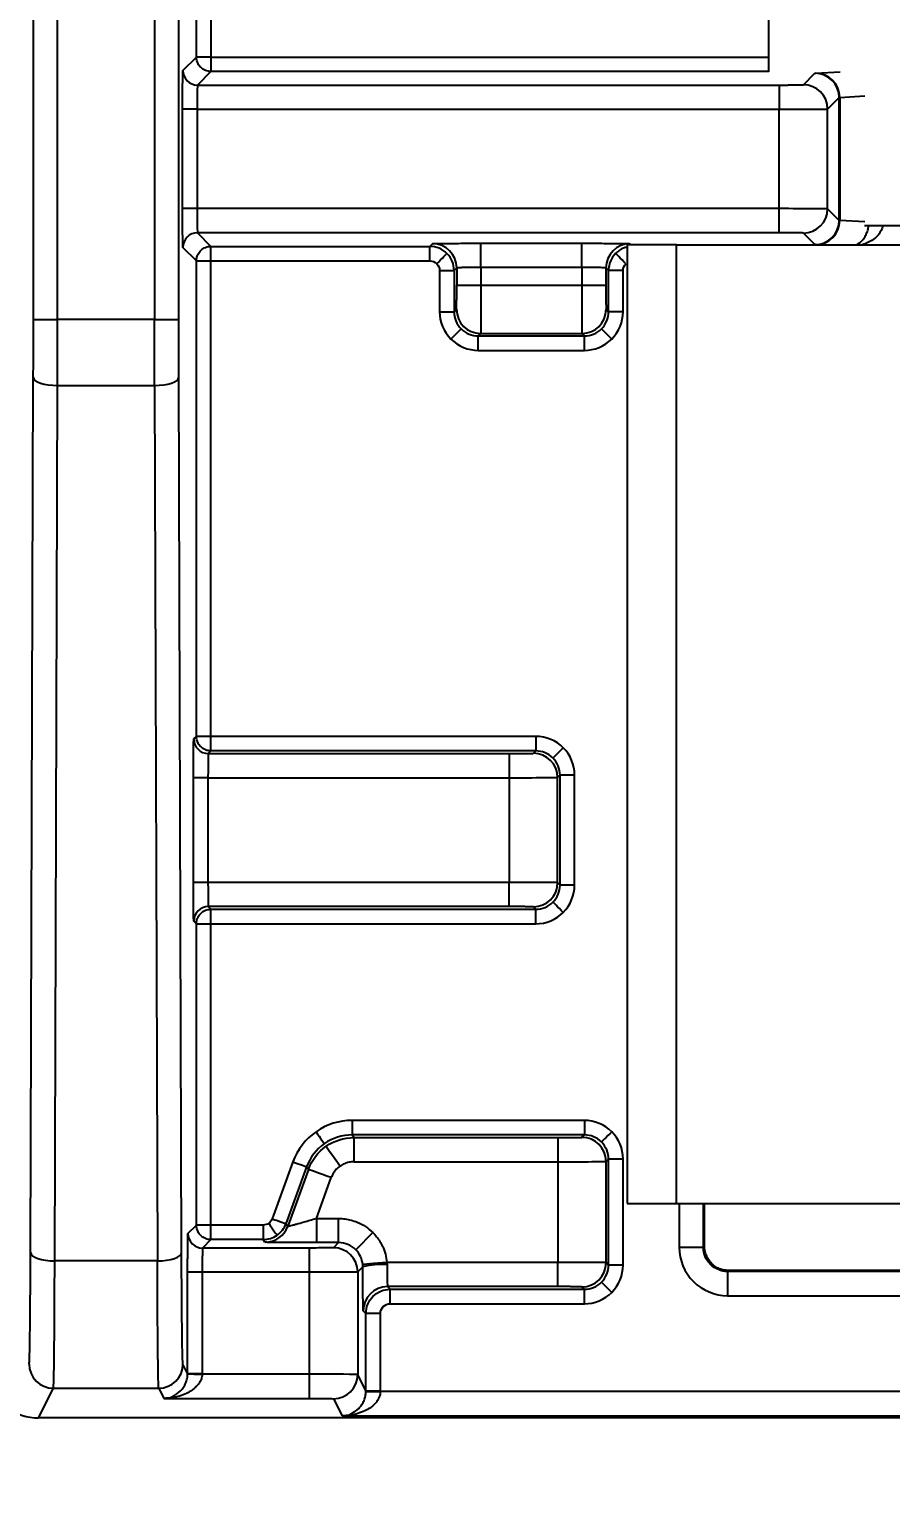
# Model space of a CAD drawing. Header units: inches. Extents: x 897.4 to 914.4, y -8.5 to 2.5.
# Drawn here: x 902.422 to 902.772, y -1.796 to -1.196 of the extents above; entities that cross this region are included whole.
import ezdxf

# ---------------------------------------------------------------- set-up
doc = ezdxf.new("R2010")
doc.units = ezdxf.units.IN
doc.header["$LTSCALE"] = 4
doc.header["$MEASUREMENT"] = 0
doc.layers.get('0').update_dxf_attribs({"linetype": 'CONTINUOUS'})
doc.layers.get('DEFPOINTS').update_dxf_attribs({"linetype": 'CONTINUOUS'})
doc.layers.add('DIMENSIONS', color=140, linetype='CONTINUOUS')
doc.styles.get("Standard").update_dxf_attribs({"font": 'romans.shx'})
doc.dimstyles.get("Standard").update_dxf_attribs({"dimtxt": 0.15, "dimasz": 0.18, "dimexe": 0.0625, "dimexo": 0.125, "dimgap": 0.0625, "dimtad": 0, "dimtih": 1, "dimtoh": 1, "dimzin": 0, "dimdsep": 46, "dimtxsty": 'Standard', "dimcen": 0.09, "dimadec": 0, "dimazin": 0, "dimtfac": 1, "dimtofl": 0, "dimtmove": 0, "dimatfit": 3, "dimfxl": 1, "dimtolj": 1, "dimtzin": 0, "dimarcsym": 0})

# ---------------------------------------------------------------- blocks, each defined once
blk = doc.blocks.new('*D8')
at = {"layer": 'DEFPOINTS', "color": 0}
for p in [(904.34103, -1.3197), (901.40848, -1.3252), (904.34103, -3.02097)]:
    blk.add_point(p, dxfattribs=at)
at = {"layer": 'DIMENSIONS', "color": 0, "lineweight": -2}
for p, q in [((904.34103, -1.4447), (904.34103, -3.08347)), ((901.40848, -1.4502), (901.40848, -3.08347)), ((901.58848, -3.02097), (902.40511, -3.02097)), ((904.16103, -3.02097), (903.3444, -3.02097))]:
    blk.add_line(p, q, dxfattribs=at)
at = {"layer": 'DIMENSIONS', "color": 0}
for points in [[(901.58848, -2.99097), (901.58848, -3.05097), (901.40848, -3.02097)], [(904.16103, -2.99097), (904.16103, -3.05097), (904.34103, -3.02097)]]:
    blk.add_solid(points, dxfattribs=at)
at = {"layer": 'DIMENSIONS', "color": 0, "insert": (902.87475, -3.02097), "char_height": 0.15, "attachment_point": 5}
blk.add_mtext('\\A1;2.93\\P [74.5]', dxfattribs=at)
blk = doc.blocks.new('*D13')
at = {"layer": 'DEFPOINTS', "color": 0}
for p in [(901.68601, -0.17773), (902.1819, -0.17773), (901.68601, -2.29483)]:
    blk.add_point(p, dxfattribs=at)
at = {"layer": 'DIMENSIONS', "color": 0, "lineweight": -2}
for p, q in [((901.68601, -0.30273), (901.68601, -2.35733)), ((902.1819, -0.30273), (902.1819, -2.35733)), ((901.86601, -2.29483), (902.0019, -2.29483)), ((902.1819, -2.29483), (902.3619, -2.29483))]:
    blk.add_line(p, q, dxfattribs=at)
at = {"layer": 'DIMENSIONS', "color": 0}
for points in [[(901.86601, -2.26483), (901.86601, -2.32483), (901.68601, -2.29483)], [(902.0019, -2.26483), (902.0019, -2.32483), (902.1819, -2.29483)]]:
    blk.add_solid(points, dxfattribs=at)
at = {"layer": 'DIMENSIONS', "color": 0, "insert": (902.83154, -2.29483), "char_height": 0.15, "attachment_point": 5}
blk.add_mtext('\\A1;0.50\\P [12.6]', dxfattribs=at)

msp = doc.modelspace()

# ---------------------------------------------------------------- linework, layer by layer
for p, q in [((902.42361, -1.31346), (902.42361, -0.69583)), ((902.43345, -1.31346), (902.43345, -0.69583)), ((902.47284, -0.69583), (902.47284, -1.31346)), ((902.48268, -1.31346), (902.48268, -0.69583)), ((902.48988, -1.20674), (902.48988, -1.03554)), ((902.49579, -1.03554), (902.49579, -1.20674)), ((902.72263, -1.21273), (902.72263, -1.18403)), ((902.4844, -1.21222), (902.48988, -1.20674)), ((902.49579, -1.20674), (902.48988, -1.20674)), ((902.49579, -1.20674), (902.49579, -1.21264)), ((902.49579, -1.20674), (902.72263, -1.20674)), ((902.49579, -1.21264), (902.4903, -1.21813)), ((902.72263, -1.21264), (902.49579, -1.21264)), ((902.74167, -1.21331), (902.75162, -1.21273)), ((902.4903, -1.21813), (902.7268, -1.21813)), ((902.7268, -1.21813), (902.7268, -1.22797)), ((902.73665, -1.21804), (902.74134, -1.21335)), ((902.74649, -1.22789), (902.75118, -1.22319)), ((902.75118, -1.27321), (902.75118, -1.22319)), ((902.7514, -1.22315), (902.76156, -1.22256)), ((902.7514, -1.22315), (902.7514, -1.27325)), ((902.48426, -1.26843), (902.48426, -1.22797)), ((902.49016, -1.22797), (902.48426, -1.22797)), ((902.49016, -1.22797), (902.49016, -1.26843)), ((902.49016, -1.22797), (902.7268, -1.22797)), ((902.7268, -1.26843), (902.7268, -1.22797)), ((902.74649, -1.26851), (902.74649, -1.22789)), ((902.49016, -1.26843), (902.48426, -1.26843)), ((902.7268, -1.26843), (902.49016, -1.26843)), ((902.7268, -1.27827), (902.7268, -1.26843)), ((902.75118, -1.27321), (902.74649, -1.26851)), ((902.7268, -1.27827), (902.4903, -1.27827)), ((902.4903, -1.27827), (902.49579, -1.28376)), ((902.74134, -1.28305), (902.73665, -1.27836)), ((902.76156, -1.27384), (902.7514, -1.27325)), ((902.79291, -1.27537), (902.76144, -1.27537)), ((902.48988, -1.28966), (902.4844, -1.28418)), ((902.49579, -1.28376), (902.58479, -1.28376)), ((902.49579, -1.28966), (902.49579, -1.28376)), ((902.58479, -1.28376), (902.58586, -1.28269)), ((902.58479, -1.28966), (902.58479, -1.28376)), ((902.60554, -1.28252), (902.64651, -1.28252)), ((902.60554, -1.29236), (902.60554, -1.28252)), ((902.64651, -1.29236), (902.64651, -1.28252)), ((902.66493, -1.28312), (902.66493, -1.67312)), ((902.68501, -1.28312), (902.66493, -1.28312)), ((902.6662, -1.28269), (902.66663, -1.28312)), ((902.68501, -1.67312), (902.68501, -1.28312)), ((902.68501, -1.28312), (903.10986, -1.28312)), ((902.74225, -1.28312), (902.74167, -1.28309)), ((902.48988, -1.48312), (902.48988, -1.28966)), ((902.48988, -1.28966), (902.49579, -1.28966)), ((902.49579, -1.28966), (902.58479, -1.28966)), ((902.49579, -1.48312), (902.49579, -1.28966)), ((902.58873, -1.2936), (902.58873, -1.31035)), ((902.58873, -1.2936), (902.59463, -1.2936)), ((902.5957, -1.29253), (902.59463, -1.2936)), ((902.59463, -1.2936), (902.59463, -1.31035)), ((902.5957, -1.29253), (902.5957, -1.29953)), ((902.64651, -1.29236), (902.60554, -1.29236)), ((902.60554, -1.29236), (902.60554, -1.29953)), ((902.64651, -1.29236), (902.64651, -1.29953)), ((902.65636, -1.29253), (902.65636, -1.29953)), ((902.65742, -1.2936), (902.65636, -1.29253)), ((902.65742, -1.31035), (902.65742, -1.2936)), ((902.66333, -1.2936), (902.65742, -1.2936)), ((902.66333, -1.31035), (902.66333, -1.2936)), ((902.5957, -1.29953), (902.60554, -1.29953)), ((902.60554, -1.29953), (902.64651, -1.29953)), ((902.64651, -1.29953), (902.65636, -1.29953)), ((902.42361, -1.31346), (902.43345, -1.31346)), ((902.47284, -1.31346), (902.43345, -1.31346)), ((902.47284, -1.31346), (902.48268, -1.31346)), ((902.58873, -1.31035), (902.59463, -1.31035)), ((902.59463, -1.31035), (902.59561, -1.30937)), ((902.65644, -1.30937), (902.65742, -1.31035)), ((902.66333, -1.31035), (902.65742, -1.31035)), ((902.60447, -1.3202), (902.60546, -1.31922)), ((902.60447, -1.3202), (902.64758, -1.3202)), ((902.60447, -1.3261), (902.60447, -1.3202)), ((902.60546, -1.31922), (902.6466, -1.31922)), ((902.6466, -1.31922), (902.64758, -1.3202)), ((902.64758, -1.3261), (902.64758, -1.3202)), ((902.60447, -1.3261), (902.64758, -1.3261)), ((902.42244, -1.69312), (902.42357, -1.33701)), ((902.48384, -1.69312), (902.48271, -1.33701)), ((902.43228, -1.69649), (902.43341, -1.34037)), ((902.43341, -1.34037), (902.47287, -1.34037)), ((902.47287, -1.34037), (902.474, -1.69649)), ((902.48881, -1.48418), (902.48988, -1.48312)), ((902.49579, -1.48312), (902.48988, -1.48312)), ((902.49579, -1.48902), (902.49579, -1.48312)), ((902.62787, -1.48312), (902.49579, -1.48312)), ((902.62787, -1.48312), (902.62787, -1.48902)), ((902.49579, -1.48902), (902.49472, -1.49009)), ((902.62787, -1.48902), (902.49579, -1.48902)), ((902.62689, -1.49), (902.62787, -1.48902)), ((902.49472, -1.49009), (902.61705, -1.49009)), ((902.61705, -1.49009), (902.61705, -1.49993)), ((902.48868, -1.54253), (902.48868, -1.49993)), ((902.49458, -1.49993), (902.48868, -1.49993)), ((902.49458, -1.49993), (902.49458, -1.54253)), ((902.49458, -1.49993), (902.61705, -1.49993)), ((902.61705, -1.49993), (902.61705, -1.54253)), ((902.63673, -1.49985), (902.63771, -1.49886)), ((902.63673, -1.54262), (902.63673, -1.49985)), ((902.63771, -1.5436), (902.63771, -1.49886)), ((902.64362, -1.49886), (902.63771, -1.49886)), ((902.64362, -1.5436), (902.64362, -1.49886)), ((902.49458, -1.54253), (902.48868, -1.54253)), ((902.61705, -1.54253), (902.49458, -1.54253)), ((902.61705, -1.55237), (902.61705, -1.54253)), ((902.63771, -1.5436), (902.63673, -1.54262)), ((902.64362, -1.5436), (902.63771, -1.5436)), ((902.61705, -1.55237), (902.49472, -1.55237)), ((902.49472, -1.55237), (902.49579, -1.55344)), ((902.49579, -1.55344), (902.62787, -1.55344)), ((902.49579, -1.55935), (902.49579, -1.55344)), ((902.62787, -1.55344), (902.62689, -1.55246)), ((902.62787, -1.55935), (902.62787, -1.55344)), ((902.48988, -1.55935), (902.48881, -1.55828)), ((902.48988, -1.68194), (902.48988, -1.55935)), ((902.48988, -1.55935), (902.49579, -1.55935)), ((902.49579, -1.55935), (902.62787, -1.55935)), ((902.49579, -1.68194), (902.49579, -1.55935)), ((902.55318, -1.63935), (902.55318, -1.64525)), ((902.64758, -1.63935), (902.55318, -1.63935)), ((902.64758, -1.63935), (902.64758, -1.64525)), ((902.55318, -1.64525), (902.55393, -1.64632)), ((902.64758, -1.64525), (902.55318, -1.64525)), ((902.55393, -1.64632), (902.63676, -1.64632)), ((902.55393, -1.64632), (902.55393, -1.65616)), ((902.63676, -1.64632), (902.63676, -1.65616)), ((902.6466, -1.64623), (902.64758, -1.64525)), ((902.52914, -1.65618), (902.52071, -1.67935)), ((902.55393, -1.65616), (902.63676, -1.65616)), ((902.63676, -1.65616), (902.63676, -1.69713)), ((902.65644, -1.65608), (902.65742, -1.65509)), ((902.65644, -1.69722), (902.65644, -1.65608)), ((902.65742, -1.6982), (902.65742, -1.65509)), ((902.66333, -1.65509), (902.65742, -1.65509)), ((902.66333, -1.6982), (902.66333, -1.65509)), ((902.53469, -1.6582), (902.52626, -1.68137)), ((902.53543, -1.65927), (902.527, -1.68243)), ((902.53469, -1.6582), (902.53543, -1.65927)), ((902.53864, -1.67924), (902.54468, -1.66264)), ((902.66493, -1.67312), (902.68501, -1.67312)), ((902.68501, -1.67312), (903.10986, -1.67312)), ((902.68615, -1.67312), (902.68615, -1.69098)), ((902.69599, -1.69098), (902.69599, -1.67312)), ((902.69642, -1.69055), (902.69642, -1.67312)), ((902.53864, -1.67924), (902.53864, -1.68908)), ((902.53864, -1.67924), (902.5477, -1.67924)), ((902.5477, -1.68908), (902.5477, -1.67924)), ((902.48646, -1.68536), (902.48988, -1.68194)), ((902.49579, -1.68194), (902.48988, -1.68194)), ((902.49579, -1.68784), (902.49579, -1.68194)), ((902.51701, -1.68194), (902.49579, -1.68194)), ((902.51701, -1.68194), (902.51701, -1.68784)), ((902.52626, -1.68137), (902.527, -1.68243)), ((902.56162, -1.685), (902.55466, -1.69196)), ((902.49579, -1.68784), (902.49236, -1.69126)), ((902.53576, -1.69126), (902.49236, -1.69126)), ((902.51701, -1.68784), (902.49579, -1.68784)), ((902.51775, -1.68891), (902.51701, -1.68784)), ((902.51776, -1.68891), (902.51775, -1.68891)), ((902.53576, -1.69126), (902.53576, -1.70111)), ((902.5477, -1.68908), (902.53864, -1.68908)), ((902.5477, -1.68908), (902.5456, -1.69118)), ((902.68615, -1.69098), (902.69599, -1.69098)), ((902.69599, -1.69098), (902.69642, -1.69055)), ((902.474, -1.69649), (902.43228, -1.69649)), ((902.55754, -1.69892), (902.55544, -1.70102)), ((902.63676, -1.69713), (902.5673, -1.69713)), ((902.63676, -1.70698), (902.63676, -1.69713)), ((902.65742, -1.6982), (902.65644, -1.69722)), ((902.66333, -1.6982), (902.65742, -1.6982)), ((902.48632, -1.74231), (902.48632, -1.70111)), ((902.49223, -1.70111), (902.48632, -1.70111)), ((902.49223, -1.70111), (902.49223, -1.74231)), ((902.53576, -1.70111), (902.49223, -1.70111)), ((902.53576, -1.70111), (902.53576, -1.74258)), ((902.55544, -1.70102), (902.55544, -1.74275)), ((902.70626, -1.70039), (902.70583, -1.70082)), ((902.70583, -1.70082), (902.70583, -1.71067)), ((903.08195, -1.70082), (902.70583, -1.70082)), ((903.08152, -1.70039), (902.70626, -1.70039)), ((902.63676, -1.70698), (902.56755, -1.70698)), ((902.56755, -1.70698), (902.56862, -1.70804)), ((902.56862, -1.70804), (902.64758, -1.70804)), ((902.56862, -1.71395), (902.56862, -1.70804)), ((902.64758, -1.70804), (902.6466, -1.70706)), ((902.64758, -1.71395), (902.64758, -1.70804)), ((902.70583, -1.71067), (903.08195, -1.71067)), ((902.55878, -1.71788), (902.55771, -1.71682)), ((902.56862, -1.71395), (902.64758, -1.71395)), ((902.55878, -1.74943), (902.55878, -1.71788)), ((902.56468, -1.71788), (902.55878, -1.71788)), ((902.56468, -1.74943), (902.56468, -1.71788)), ((902.48632, -1.74231), (902.4844, -1.73847)), ((902.48632, -1.74231), (902.49223, -1.74231)), ((902.49223, -1.74231), (902.49222, -1.74258)), ((902.53576, -1.74258), (902.49222, -1.74258)), ((902.53576, -1.74258), (902.53576, -1.75242)), ((902.55878, -1.74943), (902.55544, -1.74275)), ((902.42568, -1.76041), (902.43173, -1.74831)), ((902.43173, -1.74831), (902.47456, -1.74831)), ((902.47456, -1.74831), (902.47661, -1.75242)), ((902.47661, -1.75242), (902.53576, -1.75242)), ((902.5456, -1.75259), (902.54907, -1.75954)), ((902.55878, -1.74943), (902.56468, -1.74943)), ((902.56468, -1.7497), (902.56468, -1.74943)), ((903.2231, -1.7497), (902.56468, -1.7497)), ((903.3621, -1.76041), (902.42568, -1.76041)), ((902.54907, -1.75954), (903.23871, -1.75954))]:
    msp.add_line(p, q)
at = {"flags": 128}
for points in [[(902.58757, -1.29081), (902.58838, -1.29001), (902.58916, -1.28923), (902.58988, -1.28851), (902.59051, -1.28788), (902.59103, -1.28736), (902.59142, -1.28697), (902.59166, -1.28673), (902.59175, -1.28664)], [(902.66448, -1.29081), (902.66367, -1.29001), (902.6629, -1.28923), (902.66218, -1.28851), (902.66155, -1.28788), (902.66103, -1.28736), (902.66064, -1.28697), (902.66039, -1.28673), (902.66031, -1.28664)], [(902.59334, -1.32149), (902.59415, -1.32068), (902.59493, -1.3199), (902.59564, -1.31919), (902.59627, -1.31856), (902.59679, -1.31804), (902.59718, -1.31765), (902.59743, -1.3174), (902.59751, -1.31731)], [(902.65872, -1.32149), (902.65791, -1.32068), (902.65713, -1.3199), (902.65641, -1.31919), (902.65578, -1.31856), (902.65526, -1.31804), (902.65487, -1.31765), (902.65463, -1.3174), (902.65454, -1.31731)], [(902.42357, -1.33701), (902.42378, -1.33766), (902.42435, -1.33829), (902.42526, -1.33887), (902.42648, -1.33938), (902.42797, -1.33979), (902.42967, -1.34011), (902.4315, -1.3403), (902.43341, -1.34037)], [(902.47287, -1.34037), (902.47478, -1.3403), (902.47662, -1.34011), (902.47831, -1.33979), (902.4798, -1.33938), (902.48103, -1.33887), (902.48194, -1.33829), (902.48251, -1.33766), (902.48271, -1.33701)], [(902.63901, -1.48773), (902.6382, -1.48854), (902.63742, -1.48932), (902.6367, -1.49003), (902.63607, -1.49066), (902.63555, -1.49118), (902.63516, -1.49157), (902.63492, -1.49182), (902.63483, -1.49191)], [(902.63901, -1.55473), (902.6382, -1.55393), (902.63742, -1.55315), (902.6367, -1.55243), (902.63607, -1.5518), (902.63555, -1.55128), (902.63516, -1.55089), (902.63492, -1.55065), (902.63483, -1.55056)], [(902.5385, -1.64397), (902.53916, -1.64491), (902.53979, -1.64581), (902.54038, -1.64665), (902.54089, -1.64738), (902.54131, -1.64798), (902.54162, -1.64843), (902.54182, -1.64871), (902.54189, -1.64881)], [(902.65872, -1.64396), (902.65791, -1.64477), (902.65713, -1.64555), (902.65641, -1.64626), (902.65578, -1.64689), (902.65526, -1.64741), (902.65487, -1.6478), (902.65463, -1.64805), (902.65454, -1.64813)], [(902.54264, -1.64988), (902.54276, -1.65005), (902.54309, -1.65052), (902.54361, -1.65127), (902.54431, -1.65227), (902.54517, -1.65349), (902.54614, -1.65487), (902.54719, -1.65638), (902.54828, -1.65794)], [(902.52914, -1.65618), (902.53021, -1.65658), (902.53125, -1.65695), (902.5322, -1.6573), (902.53304, -1.65761), (902.53373, -1.65786), (902.53425, -1.65805), (902.53457, -1.65816), (902.53469, -1.6582)], [(902.54468, -1.66264), (902.54289, -1.66198), (902.54116, -1.66136), (902.53957, -1.66078), (902.53817, -1.66027), (902.53702, -1.65985), (902.53616, -1.65953), (902.53562, -1.65934), (902.53543, -1.65927)], [(902.51926, -1.68122), (902.51992, -1.68216), (902.52055, -1.68306), (902.52114, -1.6839), (902.52165, -1.68463), (902.52207, -1.68523), (902.52238, -1.68568), (902.52258, -1.68596), (902.52265, -1.68606)], [(902.52071, -1.67935), (902.52178, -1.67974), (902.52282, -1.68011), (902.52377, -1.68046), (902.52461, -1.68077), (902.5253, -1.68102), (902.52582, -1.68121), (902.52614, -1.68132), (902.52626, -1.68137)], [(902.42244, -1.69312), (902.42265, -1.69378), (902.42321, -1.6944), (902.42413, -1.69498), (902.42535, -1.69549), (902.42684, -1.69591), (902.42854, -1.69622), (902.43037, -1.69642), (902.43228, -1.69649)], [(902.474, -1.69649), (902.47591, -1.69642), (902.47775, -1.69622), (902.47944, -1.69591), (902.48093, -1.69549), (902.48216, -1.69498), (902.48307, -1.6944), (902.48364, -1.69378), (902.48384, -1.69312)], [(902.5673, -1.69713), (902.5654, -1.69731), (902.56357, -1.69747), (902.56189, -1.69763), (902.5604, -1.69776), (902.55918, -1.69787), (902.55827, -1.69796), (902.5577, -1.69801), (902.5575, -1.69803)], [(902.65872, -1.70934), (902.65791, -1.70853), (902.65713, -1.70775), (902.65641, -1.70703), (902.65578, -1.7064), (902.65526, -1.70588), (902.65487, -1.70549), (902.65463, -1.70525), (902.65454, -1.70516)], [(902.48632, -1.74248), (902.48644, -1.74248), (902.48678, -1.74249), (902.48733, -1.7425), (902.48807, -1.74251), (902.48896, -1.74253), (902.48998, -1.74254), (902.49108, -1.74256), (902.49222, -1.74258)], [(902.55878, -1.7496), (902.5589, -1.7496), (902.55924, -1.74961), (902.55979, -1.74962), (902.56052, -1.74963), (902.56142, -1.74965), (902.56243, -1.74966), (902.56354, -1.74968), (902.56468, -1.7497)]]:
    msp.add_lwpolyline(points, dxfattribs=at)
for centre, radius, start, end in [((902.4903, -1.21222), 0.00591, 180.00435, 269.99565), ((902.73665, -1.22789), 0.00984, 0.00513, 89.99487), ((902.74134, -1.22319), 0.00984, 0.00522, 89.99456), ((902.7416, -1.22312), 0.0098, 359.77125, 89.59387), ((902.73665, -1.26851), 0.00984, 270.00556, 359.99444), ((902.4903, -1.28418), 0.00591, 90.00435, 179.99565), ((902.74134, -1.27321), 0.00984, 270.00561, 359.9946), ((902.7416, -1.27329), 0.0098, 270.40613, 0.22918), ((902.58586, -1.29253), 0.00984, 0.00544, 89.99435), ((902.6662, -1.29253), 0.00984, 90.00544, 179.99478), ((902.60546, -1.30937), 0.00984, 180.00498, 269.99523), ((902.6466, -1.30937), 0.00984, 270.00498, 359.99481), ((902.49472, -1.48418), 0.00591, 180.00577, 269.99494), ((902.62689, -1.49985), 0.00984, 0.00544, 89.99456), ((902.62689, -1.54262), 0.00984, 270.00477, 359.99481), ((902.49472, -1.55828), 0.00591, 90.00577, 179.99423), ((902.6466, -1.65608), 0.00984, 0.00519, 89.99502), ((902.49236, -1.68536), 0.00591, 180.00507, 269.99493), ((902.51775, -1.67906), 0.00984, 270.00286, 339.99685), ((902.51776, -1.67907), 0.00984, 270.01845, 340.00516), ((902.5456, -1.70102), 0.00984, 0.00486, 89.99514), ((902.56499, -1.72639), 0.02846, 85.18422, 105.17996), ((902.6466, -1.69722), 0.00984, 270.00522, 359.99499), ((902.56755, -1.71682), 0.00984, 90.00477, 179.99523), ((902.43173, -1.73846), 0.00984, 180.01349, 269.99291), ((902.47456, -1.73846), 0.00984, 270.00709, 359.98651), ((902.5456, -1.74275), 0.00984, 270.00709, 359.98694)]:
    msp.add_arc(centre, radius, start, end)
msp.add_ellipse((902.42322, -1.75548), major_axis=(0.01012, -0.00152), ratio=0.462497, start_param=3.718444, end_param=5.026646)
for points, knots in [([(902.49579, -1.21264), (902.49569, -1.21264), (902.49551, -1.21264), (902.49515, -1.21261), (902.49451, -1.21253), (902.49319, -1.21215), (902.49168, -1.21114), (902.49023, -1.20924), (902.49001, -1.20769), (902.48988, -1.20674)], [0, 0, 0, 0, 0.032671, 0.057605, 0.117135, 0.241141, 0.500843, 0.6945, 1, 1, 1, 1]), ([(902.48426, -1.22797), (902.48426, -1.22732), (902.48426, -1.22601), (902.48426, -1.22408), (902.48427, -1.2208), (902.48429, -1.21749), (902.48432, -1.21477), (902.48434, -1.21332), (902.48437, -1.2124), (902.48439, -1.21228), (902.4844, -1.21222)], [0, 0, 0, 0, 0.07974, 0.159515, 0.240566, 0.49938, 0.627973, 0.759565, 0.879058, 1, 1, 1, 1]), ([(902.4903, -1.21813), (902.49028, -1.21815), (902.49026, -1.21922), (902.49021, -1.22286), (902.49019, -1.22541), (902.49016, -1.22797)], [0, 0, 0, 0, 0.5, 0.5, 1, 1, 1, 1]), ([(902.7268, -1.21813), (902.72746, -1.21813), (902.72873, -1.21813), (902.73058, -1.21812), (902.73227, -1.21812), (902.73378, -1.2181), (902.73506, -1.21809), (902.73596, -1.21808), (902.73654, -1.21806), (902.73661, -1.21805), (902.73665, -1.21804)], [0, 0, 0, 0, 0.12697, 0.249353, 0.372143, 0.500287, 0.628647, 0.76, 0.879277, 1, 1, 1, 1]), ([(902.74134, -1.21335), (902.74136, -1.21334), (902.7414, -1.21333), (902.74158, -1.21332), (902.74167, -1.21331)], [0, 0, 0, 0, 0.5, 1, 1, 1, 1]), ([(902.7268, -1.22797), (902.73194, -1.22797), (902.73702, -1.22796), (902.7443, -1.22793), (902.74644, -1.22791), (902.74649, -1.22789)], [0, 0, 0, 0, 0.5, 0.5, 1, 1, 1, 1]), ([(902.4844, -1.28418), (902.48439, -1.28415), (902.48438, -1.28409), (902.48436, -1.28369), (902.48433, -1.28262), (902.4843, -1.28042), (902.48428, -1.27711), (902.48427, -1.27433), (902.48426, -1.27139), (902.48426, -1.26942), (902.48426, -1.26843)], [0, 0, 0, 0, 0.079743, 0.159521, 0.240575, 0.499392, 0.627985, 0.759573, 0.879062, 1, 1, 1, 1]), ([(902.49016, -1.26843), (902.49019, -1.27099), (902.49021, -1.27354), (902.49026, -1.27718), (902.49028, -1.27825), (902.4903, -1.27827)], [0, 0, 0, 0, 0.5, 0.5, 1, 1, 1, 1]), ([(902.74649, -1.26851), (902.74644, -1.26849), (902.7443, -1.26847), (902.73702, -1.26844), (902.73194, -1.26843), (902.7268, -1.26843)], [0, 0, 0, 0, 0.5, 0.5, 1, 1, 1, 1]), ([(902.73665, -1.27836), (902.73661, -1.27835), (902.73653, -1.27834), (902.73596, -1.27832), (902.73503, -1.27831), (902.73378, -1.2783), (902.73223, -1.27828), (902.73049, -1.27828), (902.72865, -1.27827), (902.72742, -1.27827), (902.7268, -1.27827)], [0, 0, 0, 0, 0.126975, 0.249362, 0.372154, 0.500299, 0.628658, 0.760008, 0.879281, 1, 1, 1, 1]), ([(902.75837, -1.28312), (902.75925, -1.28253), (902.76052, -1.28168), (902.76192, -1.27953), (902.76264, -1.27778), (902.76304, -1.27636), (902.7631, -1.27552), (902.76311, -1.27537)], [0, 0, 0, 0, 0.44319, 0.640434, 0.812527, 0.964289, 1, 1, 1, 1]), ([(902.76886, -1.27537), (902.76884, -1.27554), (902.76874, -1.27639), (902.76802, -1.27782), (902.76677, -1.27957), (902.76435, -1.2817), (902.76212, -1.28254), (902.76058, -1.28312)], [0, 0, 0, 0, 0.038957, 0.190728, 0.362848, 0.560122, 1, 1, 1, 1]), ([(902.48988, -1.28966), (902.48992, -1.28914), (902.48999, -1.28819), (902.49048, -1.28699), (902.49103, -1.28612), (902.49196, -1.28507), (902.4932, -1.28425), (902.49451, -1.28387), (902.49514, -1.28379), (902.4955, -1.28376), (902.49568, -1.28376), (902.49579, -1.28376)], [0, 0, 0, 0, 0.167515, 0.306819, 0.417844, 0.500535, 0.759523, 0.883187, 0.942553, 0.965773, 1, 1, 1, 1]), ([(902.58586, -1.28269), (902.58589, -1.28268), (902.58596, -1.28267), (902.58647, -1.28265), (902.58739, -1.28262), (902.58902, -1.2826), (902.59157, -1.28257), (902.59469, -1.28255), (902.59817, -1.28253), (902.60184, -1.28252), (902.6043, -1.28252), (902.60554, -1.28252)], [0, 0, 0, 0, 0.079634, 0.159304, 0.240247, 0.368664, 0.500074, 0.628491, 0.759901, 0.879227, 1, 1, 1, 1]), ([(902.64651, -1.28252), (902.64733, -1.28252), (902.64896, -1.28252), (902.65138, -1.28252), (902.65421, -1.28253), (902.65734, -1.28255), (902.66044, -1.28257), (902.66302, -1.2826), (902.66482, -1.28263), (902.66598, -1.28266), (902.66612, -1.28268), (902.6662, -1.28269)], [0, 0, 0, 0, 0.079631, 0.159298, 0.240238, 0.368653, 0.500062, 0.62848, 0.759892, 0.879223, 1, 1, 1, 1]), ([(902.66493, -1.28407), (902.66445, -1.2842), (902.66334, -1.28449), (902.66175, -1.28536), (902.66079, -1.28621), (902.66031, -1.28664)], [0, 0, 0, 0, 0.279985, 0.639991, 1, 1, 1, 1]), ([(902.74167, -1.28309), (902.74158, -1.28308), (902.7414, -1.28307), (902.74136, -1.28306), (902.74134, -1.28305)], [0, 0, 0, 0, 0.5, 1, 1, 1, 1]), ([(902.60554, -1.29236), (902.60488, -1.29236), (902.60348, -1.29236), (902.60136, -1.29238), (902.59925, -1.2924), (902.5974, -1.29244), (902.59601, -1.29248), (902.5958, -1.29251), (902.5957, -1.29253)], [0, 0, 0, 0, 0.129436, 0.273791, 0.433046, 0.607181, 0.796174, 1, 1, 1, 1]), ([(902.65636, -1.29253), (902.65632, -1.29252), (902.65623, -1.2925), (902.65568, -1.29247), (902.65488, -1.29245), (902.65387, -1.29242), (902.65272, -1.2924), (902.65148, -1.29239), (902.65021, -1.29238), (902.64894, -1.29237), (902.64771, -1.29236), (902.6469, -1.29236), (902.64651, -1.29236)], [0, 0, 0, 0, 0.12418, 0.242991, 0.356431, 0.464499, 0.567193, 0.664511, 0.756452, 0.843015, 0.924198, 1, 1, 1, 1]), ([(902.59561, -1.30937), (902.59562, -1.30934), (902.59563, -1.30926), (902.59565, -1.30868), (902.59566, -1.30776), (902.59567, -1.3065), (902.59569, -1.30496), (902.59569, -1.30322), (902.5957, -1.30138), (902.5957, -1.30015), (902.5957, -1.29953)], [0, 0, 0, 0, 0.126975, 0.249362, 0.372154, 0.500299, 0.628658, 0.760008, 0.879281, 1, 1, 1, 1]), ([(902.60554, -1.29953), (902.60553, -1.30466), (902.60551, -1.30975), (902.60548, -1.31703), (902.60547, -1.31917), (902.60546, -1.31922)], [0, 0, 0, 0, 0.5, 0.5, 1, 1, 1, 1]), ([(902.64651, -1.29953), (902.64651, -1.30467), (902.64652, -1.30975), (902.64656, -1.31703), (902.64658, -1.31917), (902.6466, -1.31922)], [0, 0, 0, 0, 0.5, 0.5, 1, 1, 1, 1]), ([(902.65636, -1.29953), (902.65636, -1.30018), (902.65636, -1.30146), (902.65636, -1.3033), (902.65637, -1.305), (902.65638, -1.3065), (902.65639, -1.30778), (902.65641, -1.30869), (902.65643, -1.30926), (902.65644, -1.30934), (902.65644, -1.30937)], [0, 0, 0, 0, 0.1269704, 0.2493532, 0.372143, 0.5002867, 0.6286471, 0.7600002, 0.8792768, 1, 1, 1, 1]), ([(902.42357, -1.33701), (902.42358, -1.33548), (902.42359, -1.33245), (902.4236, -1.32778), (902.4236, -1.32306), (902.42361, -1.31828), (902.42361, -1.31507), (902.42361, -1.31346)], [0, 0, 0, 0, 0.200983, 0.400493, 0.599508, 0.799018, 1, 1, 1, 1]), ([(902.49579, -1.48902), (902.49569, -1.48902), (902.49551, -1.48902), (902.49515, -1.48899), (902.49451, -1.48891), (902.49319, -1.48853), (902.49168, -1.48752), (902.49023, -1.48562), (902.49001, -1.48407), (902.48988, -1.48312)], [0, 0, 0, 0, 0.032671, 0.057605, 0.117135, 0.241141, 0.500843, 0.6945, 1, 1, 1, 1]), ([(902.48868, -1.49993), (902.48868, -1.49928), (902.48868, -1.49797), (902.48868, -1.49604), (902.48869, -1.49276), (902.48871, -1.48945), (902.48874, -1.48673), (902.48876, -1.48528), (902.48879, -1.48436), (902.48881, -1.48424), (902.48881, -1.48418)], [0, 0, 0, 0, 0.07974, 0.159515, 0.240566, 0.49938, 0.627973, 0.759565, 0.879058, 1, 1, 1, 1]), ([(902.49472, -1.49009), (902.4947, -1.49011), (902.49467, -1.49118), (902.49463, -1.49482), (902.49461, -1.49737), (902.49458, -1.49993)], [0, 0, 0, 0, 0.5, 0.5, 1, 1, 1, 1]), ([(902.61705, -1.49009), (902.6177, -1.49009), (902.61898, -1.49009), (902.62082, -1.49008), (902.62251, -1.49008), (902.62402, -1.49006), (902.6253, -1.49005), (902.6262, -1.49004), (902.62678, -1.49002), (902.62685, -1.49001), (902.62689, -1.49)], [0, 0, 0, 0, 0.1269704, 0.2493532, 0.372143, 0.5002867, 0.6286471, 0.7600002, 0.8792768, 1, 1, 1, 1]), ([(902.61705, -1.49993), (902.62219, -1.49993), (902.62727, -1.49992), (902.63455, -1.49989), (902.63669, -1.49987), (902.63673, -1.49985)], [0, 0, 0, 0, 0.5, 0.5, 1, 1, 1, 1]), ([(902.48881, -1.55828), (902.48881, -1.55825), (902.4888, -1.55819), (902.48878, -1.55779), (902.48875, -1.55672), (902.48872, -1.55452), (902.4887, -1.55121), (902.48869, -1.54843), (902.48868, -1.54549), (902.48868, -1.54352), (902.48868, -1.54253)], [0, 0, 0, 0, 0.079743, 0.159521, 0.240575, 0.499392, 0.627985, 0.759573, 0.879062, 1, 1, 1, 1]), ([(902.49458, -1.54253), (902.49461, -1.5451), (902.49463, -1.54764), (902.49467, -1.55128), (902.4947, -1.55235), (902.49472, -1.55237)], [0, 0, 0, 0, 0.5, 0.5, 1, 1, 1, 1]), ([(902.63673, -1.54262), (902.63669, -1.5426), (902.63455, -1.54257), (902.62727, -1.54254), (902.62219, -1.54253), (902.61705, -1.54253)], [0, 0, 0, 0, 0.5, 0.5, 1, 1, 1, 1]), ([(902.48988, -1.55935), (902.48992, -1.55883), (902.48999, -1.55788), (902.49048, -1.55667), (902.49103, -1.5558), (902.49196, -1.55475), (902.4932, -1.55394), (902.49451, -1.55356), (902.49514, -1.55347), (902.4955, -1.55345), (902.49568, -1.55344), (902.49579, -1.55344)], [0, 0, 0, 0, 0.167515, 0.306819, 0.417844, 0.500535, 0.759523, 0.883187, 0.942553, 0.965773, 1, 1, 1, 1]), ([(902.62689, -1.55246), (902.62685, -1.55245), (902.62678, -1.55244), (902.6262, -1.55243), (902.62528, -1.55241), (902.62402, -1.5524), (902.62247, -1.55239), (902.62073, -1.55238), (902.6189, -1.55238), (902.61767, -1.55238), (902.61705, -1.55237)], [0, 0, 0, 0, 0.126975, 0.249362, 0.372154, 0.500299, 0.628658, 0.760008, 0.879281, 1, 1, 1, 1]), ([(902.63676, -1.64632), (902.63741, -1.64632), (902.63869, -1.64632), (902.64053, -1.64631), (902.64222, -1.6463), (902.64373, -1.64629), (902.64501, -1.64628), (902.64591, -1.64627), (902.64649, -1.64625), (902.64656, -1.64624), (902.6466, -1.64623)], [0, 0, 0, 0, 0.12697, 0.249353, 0.372143, 0.500287, 0.628647, 0.76, 0.879277, 1, 1, 1, 1]), ([(902.55393, -1.65616), (902.55326, -1.6562), (902.55193, -1.65627), (902.54999, -1.65688), (902.54886, -1.65759), (902.54828, -1.65794)], [0, 0, 0, 0, 0.335729, 0.664276, 1, 1, 1, 1]), ([(902.63676, -1.65616), (902.6419, -1.65616), (902.64698, -1.65615), (902.65426, -1.65612), (902.6564, -1.6561), (902.65644, -1.65608)], [0, 0, 0, 0, 0.5, 0.5, 1, 1, 1, 1]), ([(902.54828, -1.65794), (902.54775, -1.65836), (902.54671, -1.65918), (902.54547, -1.66079), (902.54495, -1.66202), (902.54468, -1.66264)], [0, 0, 0, 0, 0.3357244, 0.6642712, 1, 1, 1, 1]), ([(902.527, -1.68243), (902.52704, -1.68243), (902.52712, -1.68242), (902.52757, -1.68231), (902.52827, -1.68213), (902.52925, -1.68187), (902.53094, -1.68142), (902.53401, -1.68052), (902.53693, -1.67971), (902.53864, -1.67924)], [0, 0, 0, 0, 0.085867, 0.174668, 0.267346, 0.36473, 0.467539, 0.688363, 1, 1, 1, 1]), ([(902.5477, -1.67924), (902.54856, -1.67927), (902.55027, -1.67933), (902.5528, -1.67985), (902.55565, -1.68082), (902.55873, -1.68241), (902.56065, -1.68414), (902.56162, -1.685)], [0, 0, 0, 0, 0.1665593, 0.3323359, 0.5001978, 0.7493706, 1, 1, 1, 1]), ([(902.48632, -1.70111), (902.48632, -1.70045), (902.48632, -1.69915), (902.48632, -1.69721), (902.48633, -1.69394), (902.48635, -1.69062), (902.48638, -1.6879), (902.48641, -1.68646), (902.48643, -1.68554), (902.48645, -1.68542), (902.48646, -1.68536)], [0, 0, 0, 0, 0.07974, 0.159515, 0.240566, 0.49938, 0.627973, 0.759565, 0.879058, 1, 1, 1, 1]), ([(902.49579, -1.68784), (902.49569, -1.68784), (902.49551, -1.68784), (902.49515, -1.68781), (902.49451, -1.68772), (902.49319, -1.68735), (902.49168, -1.68634), (902.49023, -1.68444), (902.49001, -1.68289), (902.48988, -1.68194)], [0, 0, 0, 0, 0.032671, 0.057605, 0.117135, 0.241141, 0.500843, 0.6945, 1, 1, 1, 1]), ([(902.56162, -1.685), (902.56214, -1.68555), (902.56317, -1.68666), (902.56447, -1.68854), (902.56574, -1.69088), (902.56683, -1.69374), (902.56714, -1.696), (902.5673, -1.69713)], [0, 0, 0, 0, 0.166438, 0.332409, 0.500147, 0.749347, 1, 1, 1, 1]), ([(902.42189, -1.73847), (902.4219, -1.7384), (902.42193, -1.73827), (902.42198, -1.73761), (902.42202, -1.7366), (902.42208, -1.73472), (902.42215, -1.73139), (902.42223, -1.72588), (902.4223, -1.71906), (902.42236, -1.71116), (902.42241, -1.70251), (902.42243, -1.69625), (902.42244, -1.69312)], [0, 0, 0, 0, 0.061204, 0.122107, 0.183041, 0.244338, 0.372086, 0.500086, 0.627833, 0.755831, 0.877854, 1, 1, 1, 1]), ([(902.4844, -1.73847), (902.48428, -1.73822), (902.48416, -1.7337), (902.48396, -1.71763), (902.48389, -1.70614), (902.48384, -1.69312)], [0, 0, 0, 0, 0.5, 0.5, 1, 1, 1, 1]), ([(902.49236, -1.69126), (902.49234, -1.69129), (902.49232, -1.69236), (902.49227, -1.696), (902.49225, -1.69854), (902.49223, -1.70111)], [0, 0, 0, 0, 0.5, 0.5, 1, 1, 1, 1]), ([(902.53864, -1.68908), (902.53778, -1.68908), (902.53606, -1.68908), (902.53351, -1.68907), (902.53055, -1.68907), (902.52726, -1.68905), (902.52398, -1.68903), (902.52124, -1.689), (902.51931, -1.68897), (902.51805, -1.68894), (902.51785, -1.68892), (902.51776, -1.68891)], [0, 0, 0, 0, 0.082167, 0.164208, 0.247236, 0.377815, 0.509926, 0.637453, 0.766435, 0.882779, 1, 1, 1, 1]), ([(902.5456, -1.69118), (902.54558, -1.6912), (902.5445, -1.69122), (902.54086, -1.69126), (902.53832, -1.69126), (902.53576, -1.69126)], [0, 0, 0, 0, 0.5, 0.5, 1, 1, 1, 1]), ([(902.68615, -1.69098), (902.68615, -1.69615), (902.68827, -1.70126), (902.69556, -1.70854), (902.70067, -1.71067), (902.70583, -1.71067)], [0, 0, 0, 0, 0.5, 0.5, 1, 1, 1, 1]), ([(902.70583, -1.70082), (902.70325, -1.70082), (902.7007, -1.69976), (902.69705, -1.69612), (902.69599, -1.69357), (902.69599, -1.69098)], [0, 0, 0, 0, 0.5, 0.5, 1, 1, 1, 1]), ([(902.70626, -1.70039), (902.70561, -1.70036), (902.70432, -1.7003), (902.70247, -1.69973), (902.70077, -1.69881), (902.69926, -1.69755), (902.69798, -1.696), (902.69708, -1.69426), (902.69652, -1.69241), (902.69645, -1.69117), (902.69642, -1.69055)], [0, 0, 0, 0, 0.127006, 0.249363, 0.372126, 0.5003, 0.628713, 0.760119, 0.879335, 1, 1, 1, 1]), ([(902.43173, -1.74831), (902.43185, -1.74803), (902.43197, -1.74286), (902.43217, -1.72449), (902.43224, -1.71136), (902.43228, -1.69649)], [0, 0, 0, 0, 0.5, 0.5, 1, 1, 1, 1]), ([(902.47456, -1.74831), (902.47454, -1.74823), (902.47451, -1.74809), (902.47447, -1.74735), (902.47443, -1.74628), (902.47439, -1.74486), (902.47436, -1.74314), (902.47432, -1.74113), (902.47429, -1.73889), (902.47426, -1.73643), (902.47423, -1.73378), (902.4742, -1.73098), (902.47417, -1.72804), (902.47415, -1.72501), (902.47412, -1.72189), (902.4741, -1.71872), (902.47408, -1.71551), (902.47407, -1.71229), (902.47405, -1.70907), (902.47403, -1.70587), (902.47402, -1.7027), (902.47401, -1.69959), (902.474, -1.69751), (902.474, -1.69649)], [0, 0, 0, 0, 0.060695, 0.120083, 0.178164, 0.234937, 0.290402, 0.34456, 0.39741, 0.448953, 0.499188, 0.548115, 0.595735, 0.642047, 0.687051, 0.730747, 0.773135, 0.814216, 0.853988, 0.892453, 0.92961, 0.965459, 1, 1, 1, 1]), ([(902.55771, -1.71682), (902.5577, -1.71679), (902.55769, -1.71672), (902.55767, -1.71627), (902.55765, -1.71544), (902.55762, -1.71399), (902.5576, -1.71172), (902.55757, -1.70892), (902.55756, -1.70576), (902.55755, -1.70239), (902.55754, -1.70008), (902.55754, -1.69892)], [0, 0, 0, 0, 0.079994, 0.160085, 0.241385, 0.369239, 0.500068, 0.62792, 0.758748, 0.878653, 1, 1, 1, 1]), ([(902.56738, -1.69803), (902.56741, -1.70043), (902.56744, -1.70274), (902.5675, -1.70601), (902.56753, -1.70696), (902.56755, -1.70698)], [0, 0, 0, 0, 0.5, 0.5, 1, 1, 1, 1]), ([(902.65644, -1.69722), (902.6564, -1.6972), (902.65426, -1.69717), (902.64698, -1.69714), (902.6419, -1.69713), (902.63676, -1.69713)], [0, 0, 0, 0, 0.5, 0.5, 1, 1, 1, 1]), ([(902.55544, -1.70102), (902.5554, -1.70104), (902.55325, -1.70105), (902.54597, -1.70108), (902.54088, -1.70109), (902.53576, -1.70111)], [0, 0, 0, 0, 0.5, 0.5, 1, 1, 1, 1]), ([(902.55878, -1.71788), (902.55878, -1.71531), (902.55984, -1.71275), (902.56348, -1.7091), (902.56604, -1.70804), (902.56862, -1.70804)], [0, 0, 0, 0, 0.5, 0.5, 1, 1, 1, 1]), ([(902.6466, -1.70706), (902.64656, -1.70706), (902.64649, -1.70704), (902.64591, -1.70703), (902.64498, -1.70701), (902.64373, -1.707), (902.64218, -1.70699), (902.64044, -1.70698), (902.63861, -1.70698), (902.63738, -1.70698), (902.63676, -1.70698)], [0, 0, 0, 0, 0.126975, 0.249362, 0.372154, 0.500299, 0.628658, 0.760008, 0.879281, 1, 1, 1, 1]), ([(902.56468, -1.71788), (902.56468, -1.71685), (902.56511, -1.71583), (902.56656, -1.71437), (902.56759, -1.71395), (902.56862, -1.71395)], [0, 0, 0, 0, 0.5, 0.5, 1, 1, 1, 1]), ([(902.49222, -1.74258), (902.49219, -1.74299), (902.49211, -1.74383), (902.49168, -1.74507), (902.49101, -1.74628), (902.49009, -1.74744), (902.48893, -1.74854), (902.48732, -1.74969), (902.48509, -1.75083), (902.48254, -1.75168), (902.47965, -1.75227), (902.47774, -1.75237), (902.47661, -1.75242)], [0, 0, 0, 0, 0.054282, 0.112043, 0.175058, 0.2447, 0.321989, 0.407674, 0.540069, 0.699698, 0.823394, 1, 1, 1, 1]), ([(902.48028, -1.75156), (902.48136, -1.75098), (902.48291, -1.75013), (902.48464, -1.748), (902.48557, -1.74627), (902.48618, -1.74441), (902.48627, -1.7431), (902.48632, -1.74248)], [0, 0, 0, 0, 0.407216, 0.589587, 0.74562, 0.880005, 1, 1, 1, 1]), ([(902.55544, -1.74275), (902.55539, -1.74271), (902.55325, -1.74266), (902.54597, -1.7426), (902.54089, -1.74258), (902.53576, -1.74258)], [0, 0, 0, 0, 0.5, 0.5, 1, 1, 1, 1]), ([(902.47661, -1.75242), (902.47782, -1.75241), (902.47908, -1.75239), (902.48024, -1.75159), (902.48028, -1.75156)], [0, 0, 0, 0, 0.962365, 1, 1, 1, 1]), ([(902.53576, -1.75242), (902.53832, -1.75242), (902.54086, -1.75244), (902.5445, -1.7525), (902.54558, -1.75255), (902.5456, -1.75259)], [0, 0, 0, 0, 0.5, 0.5, 1, 1, 1, 1]), ([(902.56468, -1.7497), (902.56464, -1.75011), (902.56457, -1.75095), (902.56413, -1.75219), (902.56347, -1.7534), (902.56255, -1.75456), (902.56139, -1.75566), (902.55977, -1.75681), (902.55755, -1.75795), (902.555, -1.7588), (902.5521, -1.75939), (902.55019, -1.75949), (902.54907, -1.75954)], [0, 0, 0, 0, 0.054282, 0.112043, 0.175058, 0.2447, 0.321989, 0.407674, 0.540069, 0.699698, 0.823394, 1, 1, 1, 1]), ([(902.55274, -1.75868), (902.55382, -1.7581), (902.55537, -1.75725), (902.5571, -1.75512), (902.55803, -1.75339), (902.55863, -1.75153), (902.55873, -1.75022), (902.55878, -1.7496)], [0, 0, 0, 0, 0.407216, 0.58959, 0.745624, 0.88001, 1, 1, 1, 1]), ([(902.54907, -1.75954), (902.55028, -1.75953), (902.55154, -1.75951), (902.5527, -1.75871), (902.55274, -1.75868)], [0, 0, 0, 0, 0.96236, 1, 1, 1, 1])]:
    msp.add_open_spline(points, degree=3, knots=knots)
for points in [[(902.75118, -1.22319), (902.75119, -1.22318), (902.75126, -1.22317), (902.7514, -1.22315)], [(902.7514, -1.27325), (902.75126, -1.27323), (902.75119, -1.27322), (902.75118, -1.27321)], [(902.59175, -1.28664), (902.58992, -1.28481), (902.58738, -1.28376), (902.58479, -1.28376)], [(902.58479, -1.28966), (902.58583, -1.28966), (902.58684, -1.29008), (902.58757, -1.29081)], [(902.58757, -1.29081), (902.58831, -1.29155), (902.58873, -1.29256), (902.58873, -1.2936)], [(902.59463, -1.2936), (902.59463, -1.29101), (902.59358, -1.28847), (902.59175, -1.28664)], [(902.66031, -1.28664), (902.65847, -1.28847), (902.65742, -1.29101), (902.65742, -1.2936)], [(902.66333, -1.2936), (902.66333, -1.29256), (902.66375, -1.29155), (902.66448, -1.29081)], [(902.43341, -1.34037), (902.43344, -1.33176), (902.43345, -1.32262), (902.43345, -1.31346)], [(902.47287, -1.34037), (902.47286, -1.33177), (902.47285, -1.32262), (902.47284, -1.31346)], [(902.48271, -1.33701), (902.48269, -1.32948), (902.48268, -1.32148), (902.48268, -1.31346)], [(902.58873, -1.31035), (902.58873, -1.3145), (902.59041, -1.31856), (902.59334, -1.32149)], [(902.59463, -1.31035), (902.59463, -1.31293), (902.59569, -1.31549), (902.59751, -1.31731)], [(902.65454, -1.31731), (902.65636, -1.31549), (902.65742, -1.31293), (902.65742, -1.31035)], [(902.65872, -1.32149), (902.66165, -1.31856), (902.66333, -1.3145), (902.66333, -1.31035)], [(902.59751, -1.31731), (902.59934, -1.31914), (902.6019, -1.3202), (902.60447, -1.3202)], [(902.64758, -1.3202), (902.65016, -1.3202), (902.65272, -1.31914), (902.65454, -1.31731)], [(902.59334, -1.32149), (902.59627, -1.32442), (902.60033, -1.3261), (902.60447, -1.3261)], [(902.64758, -1.3261), (902.65173, -1.3261), (902.65578, -1.32442), (902.65872, -1.32149)], [(902.63901, -1.48773), (902.63608, -1.4848), (902.63202, -1.48312), (902.62787, -1.48312)], [(902.63483, -1.49191), (902.63301, -1.49008), (902.63045, -1.48902), (902.62787, -1.48902)], [(902.64362, -1.49886), (902.64362, -1.49472), (902.64194, -1.49066), (902.63901, -1.48773)], [(902.63771, -1.49886), (902.63771, -1.49629), (902.63665, -1.49373), (902.63483, -1.49191)], [(902.63483, -1.55056), (902.63665, -1.54874), (902.63771, -1.54618), (902.63771, -1.5436)], [(902.63901, -1.55473), (902.64194, -1.5518), (902.64362, -1.54775), (902.64362, -1.5436)], [(902.62787, -1.55344), (902.63045, -1.55344), (902.63301, -1.55238), (902.63483, -1.55056)], [(902.62787, -1.55935), (902.63202, -1.55935), (902.63608, -1.55767), (902.63901, -1.55473)], [(902.5385, -1.64397), (902.53423, -1.64697), (902.53092, -1.65127), (902.52914, -1.65618)], [(902.55318, -1.63935), (902.54796, -1.63935), (902.54278, -1.64098), (902.5385, -1.64397)], [(902.65872, -1.64396), (902.65578, -1.64103), (902.65173, -1.63935), (902.64758, -1.63935)], [(902.66333, -1.65509), (902.66333, -1.65095), (902.66165, -1.64689), (902.65872, -1.64396)], [(902.54189, -1.64881), (902.53861, -1.65111), (902.53606, -1.65444), (902.53469, -1.6582)], [(902.53543, -1.65927), (902.5368, -1.6555), (902.53936, -1.65218), (902.54264, -1.64988)], [(902.55318, -1.64525), (902.54917, -1.64525), (902.54518, -1.64651), (902.54189, -1.64881)], [(902.54264, -1.64988), (902.54592, -1.64758), (902.54992, -1.64632), (902.55393, -1.64632)], [(902.65454, -1.64813), (902.65272, -1.64631), (902.65016, -1.64525), (902.64758, -1.64525)], [(902.65742, -1.65509), (902.65742, -1.65252), (902.65636, -1.64996), (902.65454, -1.64813)], [(902.51926, -1.68122), (902.51861, -1.68169), (902.51781, -1.68194), (902.51701, -1.68194)], [(902.52071, -1.67935), (902.52043, -1.6801), (902.51992, -1.68076), (902.51926, -1.68122)], [(902.51701, -1.68784), (902.51902, -1.68784), (902.52101, -1.68721), (902.52265, -1.68606)], [(902.52265, -1.68606), (902.5243, -1.68491), (902.52557, -1.68325), (902.52626, -1.68137)], [(902.527, -1.68243), (902.527, -1.68243), (902.527, -1.68243), (902.527, -1.68243)], [(902.55466, -1.69196), (902.55284, -1.69014), (902.55028, -1.68908), (902.5477, -1.68908)], [(902.5575, -1.69803), (902.55729, -1.69576), (902.55627, -1.69357), (902.55466, -1.69196)], [(902.55754, -1.69892), (902.55754, -1.69862), (902.55753, -1.69832), (902.5575, -1.69803)], [(902.5673, -1.69713), (902.56733, -1.69743), (902.56736, -1.69773), (902.56738, -1.69803)], [(902.65454, -1.70516), (902.65636, -1.70334), (902.65742, -1.70078), (902.65742, -1.6982)], [(902.65872, -1.70934), (902.66165, -1.7064), (902.66333, -1.70235), (902.66333, -1.6982)], [(902.64758, -1.70804), (902.65016, -1.70804), (902.65272, -1.70698), (902.65454, -1.70516)], [(902.64758, -1.71395), (902.65173, -1.71395), (902.65578, -1.71227), (902.65872, -1.70934)], [(902.48632, -1.74248), (902.48632, -1.74242), (902.48632, -1.74237), (902.48632, -1.74231)], [(902.55878, -1.7496), (902.55878, -1.74954), (902.55878, -1.74949), (902.55878, -1.74943)]]:
    msp.add_open_spline(points, degree=3)

# ---------------------------------------------------------------- dimensions: what is measured, and where the dimension line sits
at = {"layer": 'DIMENSIONS'}
for base, p1, p2, picture, middle in [((901.68601, -2.29483), (902.1819, -0.17773), (901.68601, -0.17773), '*D13', (902.83154, -2.29483)), ((904.34103, -3.02097), (901.40848, -1.3252), (904.34103, -1.3197), '*D8', (902.87475, -3.02097))]:
    dim = msp.add_linear_dim(base=base, p1=p1, p2=p2, dimstyle='Standard', override={"dimpost": '\\X'}, dxfattribs=at)
    dim.commit()
    dim.dimension.update_dxf_attribs({"geometry": picture, "text_midpoint": middle, "dimtype": 160})

doc.saveas('drawing.dxf')
